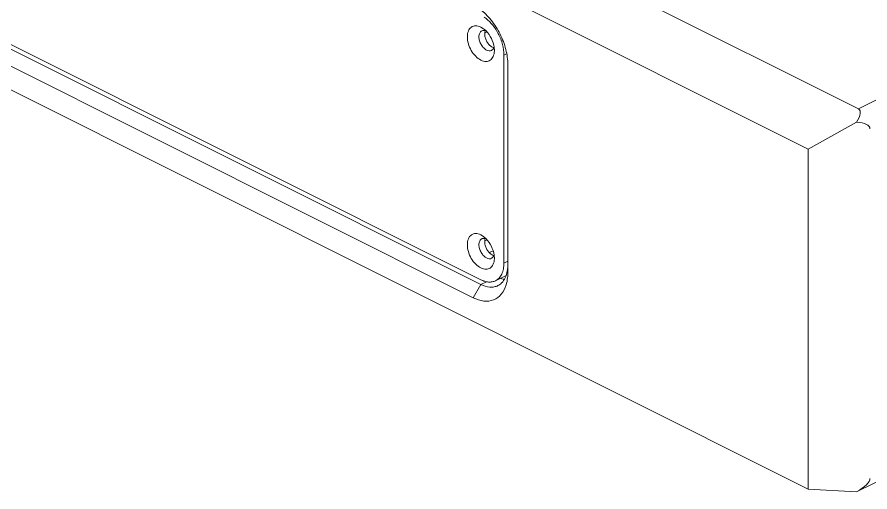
# Model space of a CAD drawing. Header units: millimetres. Extents: x 1177 to 3850, y 93 to 1984.
# Drawn here: x 2818.8 to 2958, y 1458.2 to 1535.5 of the extents above; entities that cross this region are included whole.
import ezdxf

# ---------------------------------------------------------------- set-up
doc = ezdxf.new("R2010")
doc.units = ezdxf.units.MM
doc.header["$LTSCALE"] = 0.1
doc.layers.get('Defpoints').update_dxf_attribs({"lineweight": 9})

msp = doc.modelspace()

# ---------------------------------------------------------------- linework, layer by layer
at = {"layer": 'Defpoints'}
for p, q in [((3439.5, 1762.25), (2956.12, 1520.56)), ((2956.12, 1520.56), (2638.06, 1679.6)), ((2947.95, 1514.03), (2631.15, 1672.43)), ((2631.15, 1617), (2947.95, 1458.6)), ((2687.09, 1596.44), (2894.52, 1492.73)), ((2894.52, 1491.96), (2687.09, 1595.68)), ((2893.26, 1489.79), (2685.83, 1593.51)), ((2894.96, 1533.64), (2894.52, 1533.92)), ((2895.18, 1532.96), (2895.49, 1533.12)), ((2898.71, 1529.54), (2898.29, 1529.34)), ((2898.29, 1495.46), (2898.29, 1529.34)), ((2898.92, 1527.76), (2898.92, 1493.89)), ((2955.8, 1518.39), (2947.95, 1514.03)), ((2947.95, 1458.6), (2947.95, 1514.03)), ((2894.96, 1499.77), (2894.52, 1500.04)), ((2895.51, 1499.26), (2895.18, 1499.09)), ((2896.51, 1497.45), (2895.91, 1497.15)), ((2898.29, 1495.46), (2898.92, 1495.78)), ((2956.04, 1458.26), (3031.49, 1495.99)), ((2898.63, 1493.44), (2896.91, 1492.58)), ((2893.26, 1489.79), (2894.52, 1491.96)), ((2894.52, 1491.96), (2895.44, 1492.42)), ((2955.8, 1458.16), (2947.95, 1458.6)), ((2955.8, 1458.16), (2956.04, 1458.26))]:
    msp.add_line(p, q, dxfattribs=at)
for centre, radius, start, end in [((2894.97, 1532.69), 0.667, 111.3205, 116.603), ((2895.57, 1530.95), 1.14, 338.452, 343.0526), ((2893.53, 1530.12), 3.19, 358.4477, 0.0042), ((2894.97, 1498.81), 0.667, 111.3205, 116.603), ((2895.57, 1497.08), 1.14, 338.452, 343.0526), ((2893.53, 1496.25), 3.19, 358.4477, 0.0042), ((2890.82, 1493.89), 8.1, 357.1455, 0.0145)]:
    msp.add_arc(centre, radius, start, end, dxfattribs=at)
for centre, major_axis, ratio, start_param, end_param in [((2950.47, 1515.43), (5.83, 5.01), 0.254519, -0.679107, 0.106291), ((2950.47, 1515.43), (7.52, 2.06), 0.286554, -0.078368, 0.70703), ((2950.47, 1458.46), (7.52, 2.06), 0.286554, -0.863766, -0.078368)]:
    msp.add_ellipse(centre, major_axis=major_axis, ratio=ratio, start_param=start_param, end_param=end_param, dxfattribs=at)
for points, knots in [([(2894.4, 1536.82), (2895.07, 1536.31), (2896.31, 1535.07), (2897.73, 1532.82), (2898.67, 1530.34), (2898.92, 1528.6), (2898.92, 1527.76)], [0, 0, 0, 0, 0.241017, 0.500054, 0.759079, 1, 1, 1, 1]), ([(2895.04, 1535.54), (2895.51, 1535.22), (2896.4, 1534.39), (2897.43, 1532.86), (2898.11, 1531.14), (2898.29, 1529.92), (2898.29, 1529.34)], [0, 0, 0, 0, 0.237593, 0.496558, 0.757371, 1, 1, 1, 1]), ([(2894.52, 1533.92), (2894.38, 1533.98), (2894.11, 1534.09), (2893.69, 1534.15), (2893.3, 1534.09), (2892.95, 1533.92), (2892.67, 1533.64), (2892.47, 1533.26), (2892.35, 1532.81), (2892.32, 1532.49), (2892.32, 1532.32)], [0, 0, 0, 0, 0.134793, 0.257232, 0.370326, 0.480087, 0.593352, 0.71591, 0.851333, 1, 1, 1, 1]), ([(2892.32, 1532.32), (2892.32, 1531.95), (2892.45, 1531.16), (2892.92, 1530.08), (2893.61, 1529.15), (2894.21, 1528.68), (2894.52, 1528.53)], [0, 0, 0, 0, 0.246829, 0.511783, 0.770291, 1, 1, 1, 1]), ([(2894.67, 1533.28), (2894.6, 1533.25), (2894.46, 1533.14), (2894.31, 1532.92), (2894.22, 1532.64), (2894.21, 1532.43), (2894.21, 1532.32)], [0, 0, 0, 0, 0.217166, 0.450361, 0.71044, 1, 1, 1, 1]), ([(2894.21, 1532.32), (2894.21, 1532.11), (2894.28, 1531.66), (2894.55, 1531.04), (2894.94, 1530.51), (2895.29, 1530.24), (2895.46, 1530.15)], [0, 0, 0, 0, 0.246823, 0.511783, 0.770296, 1, 1, 1, 1]), ([(2895.24, 1533.32), (2895.15, 1533.34), (2894.98, 1533.37), (2894.8, 1533.34), (2894.73, 1533.31)], [0, 0, 0, 0, 0.521638, 1, 1, 1, 1]), ([(2895.37, 1533.28), (2895.34, 1533.32), (2895.21, 1533.44), (2895.07, 1533.56), (2894.96, 1533.64)], [0, 0, 0, 0, 0.256338, 1, 1, 1, 1]), ([(2895.15, 1532.79), (2895.15, 1532.84), (2895.16, 1533), (2895.19, 1533.17), (2895.23, 1533.28)], [0, 0, 0, 0, 0.265232, 1, 1, 1, 1]), ([(2896.19, 1530.75), (2896.04, 1530.86), (2895.75, 1531.14), (2895.43, 1531.64), (2895.21, 1532.21), (2895.15, 1532.6), (2895.15, 1532.79)], [0, 0, 0, 0, 0.239303, 0.49832, 0.758261, 1, 1, 1, 1]), ([(2896.69, 1530.62), (2896.62, 1531.11), (2896.3, 1532.08), (2895.72, 1532.93), (2895.37, 1533.28)], [0, 0, 0, 0, 0.499448, 1, 1, 1, 1]), ([(2894.52, 1528.53), (2894.66, 1528.46), (2894.92, 1528.35), (2895.34, 1528.29), (2895.72, 1528.34), (2896.07, 1528.51), (2896.35, 1528.77), (2896.55, 1529.13), (2896.68, 1529.56), (2896.72, 1529.87), (2896.72, 1530.03)], [0, 0, 0, 0, 0.135579, 0.258972, 0.372967, 0.483268, 0.596481, 0.71834, 0.852573, 1, 1, 1, 1]), ([(2895.46, 1530.15), (2895.6, 1530.09), (2895.86, 1530), (2896.15, 1530.05), (2896.26, 1530.1)], [0, 0, 0, 0, 0.536339, 1, 1, 1, 1]), ([(2896.62, 1530.54), (2896.58, 1530.55), (2896.43, 1530.6), (2896.29, 1530.68), (2896.19, 1530.75)], [0, 0, 0, 0, 0.234908, 1, 1, 1, 1]), ([(2896.26, 1530.1), (2896.34, 1530.14), (2896.5, 1530.27), (2896.59, 1530.44), (2896.63, 1530.53)], [0, 0, 0, 0, 0.477911, 1, 1, 1, 1]), ([(2896.72, 1530.12), (2896.72, 1530.16), (2896.72, 1530.33), (2896.7, 1530.49), (2896.69, 1530.62)], [0, 0, 0, 0, 0.24342, 1, 1, 1, 1]), ([(2894.52, 1500.04), (2894.38, 1500.11), (2894.11, 1500.22), (2893.69, 1500.28), (2893.3, 1500.22), (2892.95, 1500.04), (2892.67, 1499.76), (2892.47, 1499.39), (2892.35, 1498.94), (2892.32, 1498.62), (2892.32, 1498.45)], [0, 0, 0, 0, 0.134793, 0.257232, 0.370326, 0.480087, 0.593352, 0.71591, 0.851333, 1, 1, 1, 1]), ([(2894.67, 1499.41), (2894.6, 1499.37), (2894.46, 1499.27), (2894.31, 1499.04), (2894.22, 1498.76), (2894.21, 1498.56), (2894.21, 1498.45)], [0, 0, 0, 0, 0.217166, 0.450361, 0.71044, 1, 1, 1, 1]), ([(2895.24, 1499.45), (2895.15, 1499.47), (2894.98, 1499.5), (2894.8, 1499.46), (2894.73, 1499.43)], [0, 0, 0, 0, 0.521638, 1, 1, 1, 1]), ([(2895.37, 1499.41), (2895.34, 1499.44), (2895.21, 1499.57), (2895.07, 1499.69), (2894.96, 1499.77)], [0, 0, 0, 0, 0.256338, 1, 1, 1, 1]), ([(2895.15, 1498.92), (2895.15, 1498.97), (2895.16, 1499.14), (2895.19, 1499.31), (2895.23, 1499.43)], [0, 0, 0, 0, 0.266177, 1, 1, 1, 1]), ([(2896.19, 1496.88), (2896.04, 1496.99), (2895.75, 1497.27), (2895.43, 1497.77), (2895.21, 1498.33), (2895.15, 1498.73), (2895.15, 1498.92)], [0, 0, 0, 0, 0.239303, 0.49832, 0.758261, 1, 1, 1, 1]), ([(2896.69, 1496.74), (2896.62, 1497.24), (2896.3, 1498.21), (2895.72, 1499.05), (2895.37, 1499.41)], [0, 0, 0, 0, 0.499448, 1, 1, 1, 1]), ([(2892.32, 1498.45), (2892.32, 1498.07), (2892.45, 1497.29), (2892.92, 1496.21), (2893.61, 1495.28), (2894.21, 1494.81), (2894.52, 1494.65)], [0, 0, 0, 0, 0.246829, 0.511783, 0.770291, 1, 1, 1, 1]), ([(2894.21, 1498.45), (2894.21, 1498.23), (2894.28, 1497.79), (2894.55, 1497.17), (2894.94, 1496.64), (2895.29, 1496.37), (2895.46, 1496.28)], [0, 0, 0, 0, 0.246823, 0.511783, 0.770296, 1, 1, 1, 1]), ([(2894.52, 1494.65), (2894.66, 1494.59), (2894.92, 1494.48), (2895.34, 1494.42), (2895.72, 1494.47), (2896.07, 1494.63), (2896.35, 1494.9), (2896.55, 1495.26), (2896.68, 1495.69), (2896.72, 1496), (2896.72, 1496.16)], [0, 0, 0, 0, 0.135579, 0.258972, 0.372967, 0.483268, 0.596481, 0.71834, 0.852573, 1, 1, 1, 1]), ([(2895.46, 1496.28), (2895.6, 1496.21), (2895.86, 1496.13), (2896.15, 1496.17), (2896.26, 1496.23)], [0, 0, 0, 0, 0.536339, 1, 1, 1, 1]), ([(2896.62, 1496.67), (2896.58, 1496.68), (2896.43, 1496.73), (2896.29, 1496.81), (2896.19, 1496.88)], [0, 0, 0, 0, 0.234908, 1, 1, 1, 1]), ([(2896.26, 1496.23), (2896.34, 1496.27), (2896.5, 1496.39), (2896.59, 1496.57), (2896.63, 1496.66)], [0, 0, 0, 0, 0.477911, 1, 1, 1, 1]), ([(2896.72, 1496.25), (2896.72, 1496.29), (2896.72, 1496.45), (2896.7, 1496.62), (2896.69, 1496.74)], [0, 0, 0, 0, 0.24342, 1, 1, 1, 1]), ([(2898.29, 1495.46), (2898.29, 1495.14), (2898.24, 1494.52), (2897.98, 1493.68), (2897.54, 1493), (2897.12, 1492.69), (2896.91, 1492.58)], [0, 0, 0, 0, 0.289696, 0.549614, 0.782836, 1, 1, 1, 1]), ([(2898.92, 1495.15), (2898.92, 1495.01), (2898.9, 1494.48), (2898.82, 1493.96), (2898.71, 1493.59)], [0, 0, 0, 0, 0.263501, 1, 1, 1, 1]), ([(2898.71, 1493.59), (2898.67, 1493.48), (2898.52, 1493.05), (2898.29, 1492.65), (2898.08, 1492.4)], [0, 0, 0, 0, 0.265395, 1, 1, 1, 1]), ([(2898.91, 1493.49), (2898.9, 1493.34), (2898.86, 1492.81), (2898.76, 1492.27), (2898.64, 1491.89)], [0, 0, 0, 0, 0.261335, 1, 1, 1, 1]), ([(2896.91, 1492.58), (2896.74, 1492.49), (2896.37, 1492.37), (2895.77, 1492.34), (2895.14, 1492.46), (2894.73, 1492.63), (2894.52, 1492.73)], [0, 0, 0, 0, 0.227097, 0.464623, 0.720922, 1, 1, 1, 1]), ([(2897.3, 1491.78), (2897.11, 1491.68), (2896.68, 1491.54), (2895.71, 1491.49), (2894.98, 1491.73), (2894.52, 1491.96)], [0, 0, 0, 0, 0.227653, 0.465868, 1, 1, 1, 1]), ([(2898.08, 1492.4), (2898.03, 1492.34), (2897.8, 1492.09), (2897.53, 1491.89), (2897.3, 1491.78)], [0, 0, 0, 0, 0.256313, 1, 1, 1, 1]), ([(2898.31, 1492.81), (2898.26, 1492.82), (2898.08, 1492.84), (2897.89, 1492.89), (2897.76, 1492.93)], [0, 0, 0, 0, 0.244181, 1, 1, 1, 1]), ([(2898.64, 1491.89), (2898.48, 1491.34), (2897.99, 1490.32), (2896.63, 1489.31), (2894.91, 1489.14), (2893.81, 1489.52), (2893.26, 1489.79)], [0, 0, 0, 0, 0.258256, 0.489268, 0.726769, 1, 1, 1, 1])]:
    msp.add_open_spline(points, degree=3, knots=knots, dxfattribs=at)
for points in [[(2895.36, 1533.28), (2895.32, 1533.3), (2895.28, 1533.31), (2895.24, 1533.32)], [(2895.36, 1499.41), (2895.32, 1499.42), (2895.28, 1499.44), (2895.24, 1499.45)]]:
    msp.add_open_spline(points, degree=3, dxfattribs=at)

doc.saveas('drawing.dxf')
